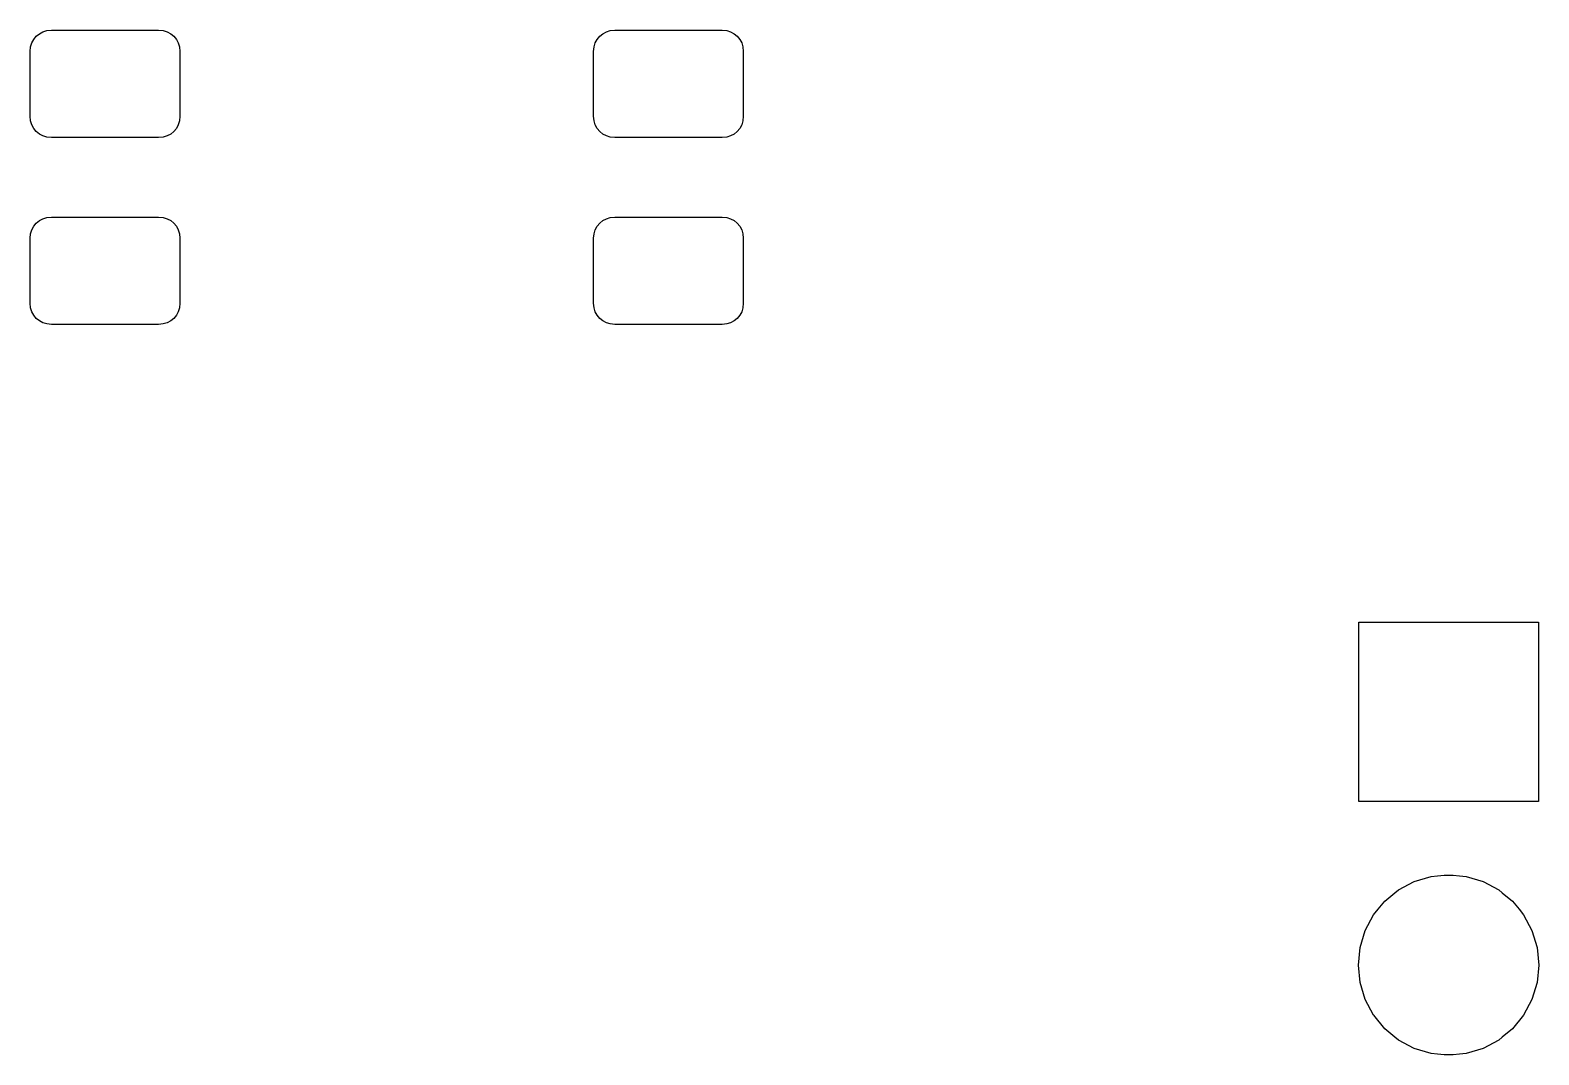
# Model space of a CAD drawing. Extents: x 1.84 to 9.61, y -5.85 to -1.55.
# Drawn here: x 3.816 to 4.412, y -5.439 to -5.034 of the extents above; entities that cross this region are included whole.
import ezdxf

# ---------------------------------------------------------------- set-up
doc = ezdxf.new("R2010")
doc.units = 0
doc.header["$MEASUREMENT"] = 0
doc.layers.add('BLACK', color=7, linetype='CONTINUOUS')

msp = doc.modelspace()

# ---------------------------------------------------------------- linework, layer by layer
at = {"layer": 'BLACK', "linetype": 'CONTINUOUS'}
for p, q in [((3.81803, -5.03649), (3.81926, -5.03548)), ((3.81926, -5.03548), (3.82067, -5.03473)), ((3.82067, -5.03473), (3.82219, -5.03427)), ((3.82219, -5.03427), (3.82401, -5.03409)), ((3.82401, -5.03409), (3.86639, -5.03409)), ((3.86639, -5.03409), (3.86821, -5.03427)), ((3.86821, -5.03427), (3.86973, -5.03473)), ((3.86973, -5.03473), (3.87114, -5.03548)), ((3.87114, -5.03548), (3.87237, -5.03649)), ((4.04063, -5.03649), (4.04186, -5.03548)), ((4.04186, -5.03548), (4.04327, -5.03473)), ((4.04327, -5.03473), (4.04479, -5.03427)), ((4.04479, -5.03427), (4.04661, -5.03409)), ((4.04661, -5.03409), (4.08899, -5.03409)), ((4.08899, -5.03409), (4.09081, -5.03427)), ((4.09081, -5.03427), (4.09233, -5.03473)), ((4.09233, -5.03473), (4.09374, -5.03548)), ((4.09374, -5.03548), (4.09497, -5.03649)), ((3.81563, -5.04247), (3.81581, -5.04065)), ((3.81581, -5.04065), (3.81627, -5.03912)), ((3.81627, -5.03912), (3.81702, -5.03772)), ((3.81702, -5.03772), (3.81803, -5.03649)), ((3.87237, -5.03649), (3.87338, -5.03772)), ((3.87338, -5.03772), (3.87413, -5.03912)), ((3.87413, -5.03912), (3.87459, -5.04065)), ((3.87459, -5.04065), (3.87477, -5.04247)), ((4.03823, -5.04247), (4.03841, -5.04065)), ((4.03841, -5.04065), (4.03887, -5.03912)), ((4.03887, -5.03912), (4.03962, -5.03772)), ((4.03962, -5.03772), (4.04063, -5.03649)), ((4.09497, -5.03649), (4.09598, -5.03772)), ((4.09598, -5.03772), (4.09673, -5.03912)), ((4.09673, -5.03912), (4.09719, -5.04065)), ((4.09719, -5.04065), (4.09737, -5.04247)), ((3.81563, -5.06811), (3.81563, -5.04247)), ((3.87477, -5.04247), (3.87477, -5.06811)), ((4.03823, -5.06811), (4.03823, -5.04247)), ((4.09737, -5.04247), (4.09737, -5.06811)), ((3.81581, -5.06993), (3.81563, -5.06811)), ((3.81627, -5.07146), (3.81581, -5.06993)), ((3.81702, -5.07286), (3.81627, -5.07146)), ((3.87413, -5.07146), (3.87338, -5.07286)), ((3.87459, -5.06993), (3.87413, -5.07146)), ((3.87477, -5.06811), (3.87459, -5.06993)), ((4.03841, -5.06993), (4.03823, -5.06811)), ((4.03887, -5.07146), (4.03841, -5.06993)), ((4.03962, -5.07286), (4.03887, -5.07146)), ((4.09673, -5.07146), (4.09598, -5.07286)), ((4.09719, -5.06993), (4.09673, -5.07146)), ((4.09737, -5.06811), (4.09719, -5.06993)), ((3.81803, -5.07409), (3.81702, -5.07286)), ((3.81926, -5.0751), (3.81803, -5.07409)), ((3.82067, -5.07585), (3.81926, -5.0751)), ((3.82219, -5.07631), (3.82067, -5.07585)), ((3.82401, -5.07649), (3.82219, -5.07631)), ((3.86639, -5.07649), (3.82401, -5.07649)), ((3.86821, -5.07631), (3.86639, -5.07649)), ((3.86973, -5.07585), (3.86821, -5.07631)), ((3.87114, -5.0751), (3.86973, -5.07585)), ((3.87237, -5.07409), (3.87114, -5.0751)), ((3.87338, -5.07286), (3.87237, -5.07409)), ((4.04063, -5.07409), (4.03962, -5.07286)), ((4.04186, -5.0751), (4.04063, -5.07409)), ((4.04327, -5.07585), (4.04186, -5.0751)), ((4.04479, -5.07631), (4.04327, -5.07585)), ((4.04661, -5.07649), (4.04479, -5.07631)), ((4.08899, -5.07649), (4.04661, -5.07649)), ((4.09081, -5.07631), (4.08899, -5.07649)), ((4.09233, -5.07585), (4.09081, -5.07631)), ((4.09374, -5.0751), (4.09233, -5.07585)), ((4.09497, -5.07409), (4.09374, -5.0751)), ((4.09598, -5.07286), (4.09497, -5.07409)), ((3.81581, -5.11447), (3.81627, -5.11294)), ((3.81627, -5.11294), (3.81702, -5.11154)), ((3.81702, -5.11154), (3.81803, -5.11031)), ((3.81803, -5.11031), (3.81926, -5.1093)), ((3.81926, -5.1093), (3.82067, -5.10855)), ((3.82067, -5.10855), (3.82219, -5.10809)), ((3.82219, -5.10809), (3.82401, -5.10791)), ((3.82401, -5.10791), (3.86639, -5.10791)), ((3.86639, -5.10791), (3.86821, -5.10809)), ((3.86821, -5.10809), (3.86973, -5.10855)), ((3.86973, -5.10855), (3.87114, -5.1093)), ((3.87114, -5.1093), (3.87237, -5.11031)), ((3.87237, -5.11031), (3.87338, -5.11154)), ((3.87338, -5.11154), (3.87413, -5.11294)), ((3.87413, -5.11294), (3.87459, -5.11447)), ((4.03841, -5.11447), (4.03887, -5.11294)), ((4.03887, -5.11294), (4.03962, -5.11154)), ((4.03962, -5.11154), (4.04063, -5.11031)), ((4.04063, -5.11031), (4.04186, -5.1093)), ((4.04186, -5.1093), (4.04327, -5.10855)), ((4.04327, -5.10855), (4.04479, -5.10809)), ((4.04479, -5.10809), (4.04661, -5.10791)), ((4.04661, -5.10791), (4.08899, -5.10791)), ((4.08899, -5.10791), (4.09081, -5.10809)), ((4.09081, -5.10809), (4.09233, -5.10855)), ((4.09233, -5.10855), (4.09374, -5.1093)), ((4.09374, -5.1093), (4.09497, -5.11031)), ((4.09497, -5.11031), (4.09598, -5.11154)), ((4.09598, -5.11154), (4.09673, -5.11294)), ((4.09673, -5.11294), (4.09719, -5.11447)), ((3.81563, -5.11629), (3.81581, -5.11447)), ((3.81563, -5.14193), (3.81563, -5.11629)), ((3.87459, -5.11447), (3.87477, -5.11629)), ((3.87477, -5.11629), (3.87477, -5.14193)), ((4.03823, -5.11629), (4.03841, -5.11447)), ((4.03823, -5.14193), (4.03823, -5.11629)), ((4.09719, -5.11447), (4.09737, -5.11629)), ((4.09737, -5.11629), (4.09737, -5.14193)), ((3.81581, -5.14375), (3.81563, -5.14193)), ((3.87477, -5.14193), (3.87459, -5.14375)), ((4.03841, -5.14375), (4.03823, -5.14193)), ((4.09737, -5.14193), (4.09719, -5.14375)), ((3.81627, -5.14528), (3.81581, -5.14375)), ((3.81702, -5.14668), (3.81627, -5.14528)), ((3.81803, -5.14791), (3.81702, -5.14668)), ((3.81926, -5.14892), (3.81803, -5.14791)), ((3.82067, -5.14967), (3.81926, -5.14892)), ((3.87114, -5.14892), (3.86973, -5.14967)), ((3.87237, -5.14791), (3.87114, -5.14892)), ((3.87338, -5.14668), (3.87237, -5.14791)), ((3.87413, -5.14528), (3.87338, -5.14668)), ((3.87459, -5.14375), (3.87413, -5.14528)), ((4.03887, -5.14528), (4.03841, -5.14375)), ((4.03962, -5.14668), (4.03887, -5.14528)), ((4.04063, -5.14791), (4.03962, -5.14668)), ((4.04186, -5.14892), (4.04063, -5.14791)), ((4.04327, -5.14967), (4.04186, -5.14892)), ((4.09374, -5.14892), (4.09233, -5.14967)), ((4.09497, -5.14791), (4.09374, -5.14892)), ((4.09598, -5.14668), (4.09497, -5.14791)), ((4.09673, -5.14528), (4.09598, -5.14668)), ((4.09719, -5.14375), (4.09673, -5.14528)), ((3.82219, -5.15013), (3.82067, -5.14967)), ((3.82401, -5.15031), (3.82219, -5.15013)), ((3.86639, -5.15031), (3.82401, -5.15031)), ((3.86821, -5.15013), (3.86639, -5.15031)), ((3.86973, -5.14967), (3.86821, -5.15013)), ((4.04479, -5.15013), (4.04327, -5.14967)), ((4.04661, -5.15031), (4.04479, -5.15013)), ((4.08899, -5.15031), (4.04661, -5.15031)), ((4.09081, -5.15013), (4.08899, -5.15031)), ((4.09233, -5.14967), (4.09081, -5.15013)), ((4.34053, -5.33877), (4.34053, -5.26783)), ((4.34053, -5.26783), (4.41147, -5.26783)), ((4.41147, -5.26783), (4.41147, -5.33877)), ((4.41147, -5.33877), (4.34053, -5.33877)), ((4.36236, -5.37037), (4.36905, -5.36834)), ((4.36905, -5.36834), (4.37165, -5.36808)), ((4.37165, -5.36808), (4.37426, -5.36783)), ((4.37426, -5.36783), (4.37774, -5.36783)), ((4.37774, -5.36783), (4.38035, -5.36808)), ((4.38035, -5.36808), (4.38295, -5.36834)), ((4.38295, -5.36834), (4.38964, -5.37037)), ((4.3508, -5.3781), (4.35479, -5.37482)), ((4.35479, -5.37482), (4.3562, -5.37366)), ((4.3562, -5.37366), (4.36236, -5.37037)), ((4.38964, -5.37037), (4.3958, -5.37366)), ((4.3958, -5.37366), (4.39721, -5.37482)), ((4.39721, -5.37482), (4.4012, -5.3781)), ((4.34636, -5.3835), (4.34819, -5.38128)), ((4.34819, -5.38128), (4.3508, -5.3781)), ((4.4012, -5.3781), (4.40381, -5.38128)), ((4.40381, -5.38128), (4.40564, -5.3835)), ((4.34307, -5.38966), (4.34636, -5.3835)), ((4.40564, -5.3835), (4.40893, -5.38966)), ((4.34104, -5.39635), (4.34307, -5.38966)), ((4.40893, -5.38966), (4.41096, -5.39635)), ((4.34036, -5.4033), (4.34104, -5.39635)), ((4.41096, -5.39635), (4.41164, -5.4033)), ((4.34104, -5.41025), (4.34036, -5.4033)), ((4.41164, -5.4033), (4.41096, -5.41025)), ((4.34307, -5.41694), (4.34104, -5.41025)), ((4.41096, -5.41025), (4.40893, -5.41694)), ((4.34636, -5.4231), (4.34307, -5.41694)), ((4.40893, -5.41694), (4.40564, -5.4231)), ((4.34642, -5.42317), (4.34636, -5.4231)), ((4.3508, -5.4285), (4.34642, -5.42317)), ((4.40558, -5.42317), (4.4012, -5.4285)), ((4.40564, -5.4231), (4.40558, -5.42317)), ((4.35479, -5.43178), (4.3508, -5.4285)), ((4.4012, -5.4285), (4.39721, -5.43178)), ((4.3562, -5.43294), (4.35479, -5.43178)), ((4.36236, -5.43623), (4.3562, -5.43294)), ((4.3958, -5.43294), (4.38964, -5.43623)), ((4.39721, -5.43178), (4.3958, -5.43294)), ((4.36905, -5.43826), (4.36236, -5.43623)), ((4.37165, -5.43852), (4.36905, -5.43826)), ((4.37426, -5.43877), (4.37165, -5.43852)), ((4.37774, -5.43877), (4.37426, -5.43877)), ((4.38035, -5.43852), (4.37774, -5.43877)), ((4.38295, -5.43826), (4.38035, -5.43852)), ((4.38964, -5.43623), (4.38295, -5.43826))]:
    msp.add_line(p, q, dxfattribs=at)

doc.saveas('drawing.dxf')
